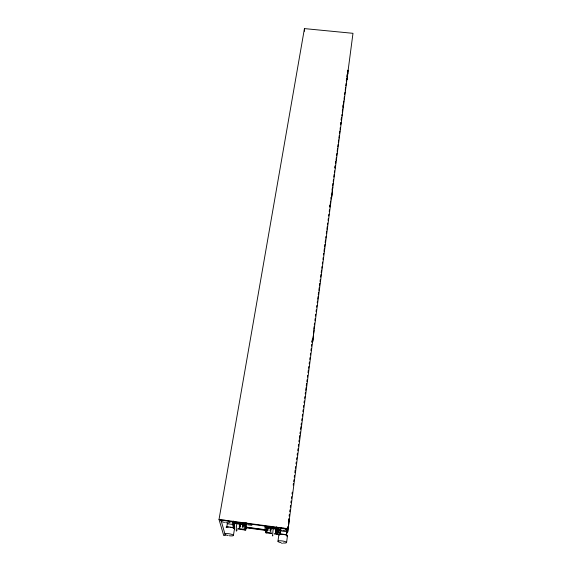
<?xml version="1.0" encoding="UTF-8"?>
<svg xmlns="http://www.w3.org/2000/svg" width="572" height="572" viewBox="0 0 572 572"><rect width="100%" height="100%" fill="white"/><g stroke="black" fill="none" stroke-linecap="round" stroke-linejoin="round"><path stroke-width="0.86" d="M304.397 31.26L304.447 28.6L352.981 33.319L287.68 532.053L287.03 531.967M239.79 524.338L239.847 525.046L240.111 524.245M243.965 525.103L243.951 525.954M312.105 341.784L312.198 339.868M265.058 526.433L265.115 525.933M312.112 341.534L312.691 341.606L312.82 339.103M313.964 330.394L312.691 341.606M234.255 523.065L234.284 524.302L234.677 522.958M331.095 197.576L331.638 197.333L332.782 187.23M332.153 188.696L332.046 190.219L332.561 190.276M331.638 197.333L331.853 194.316L331.331 194.258M268.089 528.628L268.204 527.334M346.611 79.751L347.118 79.465L348.162 70.27M242.678 524.274L242.657 525.904L242.835 525.561M347.483 72.73L347.619 71.057M347.118 79.465L347.39 76.147L346.911 76.097M266.638 527.413L266.845 528.943M271.114 528.013L271.071 529.236L271.271 528.421M276.047 528.671L275.99 529.901L276.176 529.079M277.842 528.914L277.777 530.137L278.049 528.771M268.068 527.842L268.032 530.473M270.313 528.142L270.17 531.038L270.699 528.414M266.881 531.045L266.909 530.551L266.802 531.095M270.942 528.206L270.806 531.838M275.883 528.871L275.632 532.732L276.398 528.549M245.552 523.273L245.409 525.797L245.974 523.144M246.603 523.244L246.568 523.923L246.632 523.065M233.662 526.826L233.655 527.477M234.742 527.155L234.792 526.791M277.856 532.761C278.199 530.623 277.57 534.856 277.921 532.711M287.494 526.683L286.415 534.906L279.858 534.019L280.516 529.157M329.722 206.478L329.951 204.712M334.856 167.532L335.085 165.758M335.435 163.099L335.671 161.333M340.576 124.153L340.805 122.379M341.155 119.727L341.391 117.954M342.328 110.875L342.557 109.102M342.907 106.449L343.143 104.676M346.296 80.774L346.525 79.007M346.875 76.348L347.132 74.417M347.461 71.9L347.683 70.227M286.558 535.549L287.144 531.123M288.538 520.499L288.774 518.732M289.125 516.073L289.353 514.307M289.704 511.647L289.94 509.881M290.29 507.221L290.526 505.455M290.869 502.795L291.105 501.029M291.455 498.369L291.691 496.603M292.042 493.943L292.271 492.177M293.207 485.092L293.436 483.326M293.672 481.552L293.901 479.786M294.251 477.127L294.487 475.361M294.837 472.701L295.188 470.048M295.417 468.275L295.652 466.509M296.003 463.849L296.239 462.083M296.589 459.423L296.818 457.657M297.168 454.997L297.404 453.231M297.755 450.572L297.983 448.805M298.334 446.146L298.57 444.38M298.92 441.72L299.149 439.954M299.385 438.181L299.735 435.528M299.964 433.755L300.2 431.982M300.55 429.329L300.901 426.676M301.129 424.903L301.365 423.13M301.716 420.477L301.952 418.704M302.302 416.051L302.531 414.278M302.881 411.625L303.117 409.852M303.467 407.2L303.696 405.426M304.047 402.774L304.283 401.001M304.633 398.348L304.862 396.575M305.212 393.922L305.448 392.149M305.677 390.383L306.027 387.723M306.263 385.957L306.613 383.297M306.849 381.531L307.078 379.758M307.429 377.105L307.664 375.332M308.015 372.679L308.365 370.02M308.594 368.254L308.83 366.48M309.18 363.828L309.409 362.055M309.759 359.402L309.995 357.629M310.346 354.976L310.575 353.203M310.925 350.55L311.161 348.777M311.511 346.124L311.74 344.351M311.976 342.585L312.212 340.812M313.728 329.308L314.078 326.648M314.307 324.882L314.543 323.108M314.893 320.456L315.122 318.683M315.472 316.03L315.708 314.257M316.059 311.604L316.287 309.831M316.638 307.178L316.874 305.405M317.224 302.752L317.46 300.979M317.689 299.206L318.039 296.553M318.275 294.78L318.625 292.128M318.854 290.354L319.205 287.702M319.441 285.928L319.791 283.276M320.02 281.503L320.256 279.737M320.606 277.077L320.956 274.424M321.185 272.651L321.535 269.998M321.771 268.225L322 266.459M322.351 263.799L322.587 262.033M322.937 259.373L323.173 257.607M323.516 254.948L323.752 253.181M323.988 251.408L324.338 248.756M324.567 246.982L324.917 244.33M325.153 242.557L325.504 239.904M325.733 238.131L325.968 236.365M326.319 233.705L326.669 231.052M326.898 229.279L327.248 226.626M327.484 224.853L327.72 223.087M328.063 220.427L328.299 218.661M328.65 216.001L328.886 214.235M329.236 211.576L329.465 209.81M329.815 207.15L330.051 205.384M330.28 203.611L330.63 200.958M330.866 199.185L331.095 197.412M332.611 185.907L332.961 183.255M333.197 181.481L333.433 179.708M333.783 177.055L334.127 174.403M334.363 172.63L334.599 170.856M334.949 168.204L335.178 166.431M335.528 163.778L335.764 162.005M335.993 160.239L336.343 157.579M336.579 155.813L336.929 153.153M337.158 151.387L337.509 148.727M337.745 146.961L338.095 144.301M338.331 142.535L338.674 139.875M338.91 138.109L339.26 135.45M339.496 133.684L339.847 131.024M340.075 129.258L340.311 127.484M340.662 124.832L340.891 123.059M341.241 120.406L341.591 117.746M341.827 115.98L342.056 114.207M342.292 112.441L342.642 109.781M342.871 108.015L343.221 105.355M343.457 103.589L343.808 100.929M344.044 99.163L344.387 96.504M344.623 94.737L344.973 92.078M345.209 90.312L345.56 87.652M345.788 85.886L346.139 83.226M346.375 81.46L346.725 78.8M287.68 532.053L289.132 520.992L289.125 519.376L288.474 519.283M286.579 542.549L287.459 535.85M265.701 530.945L265.623 531.803L265.708 531.431M274.124 533.941L277.72 534.42L278.442 529.121M278.943 529.314L278.6 531.488M277.949 541.305L278.864 534.613M280.173 533.79L280.409 532.017M276.49 526.798L276.612 534.269M267.095 528.785L266.588 532.303L271.578 532.975M266.909 531.181L267.288 528.528M244.816 523.022L244.752 523.909L244.909 523.173M245.724 522.994L245.638 524.152L245.846 523.187M232.425 521.364L232.368 522.243L232.504 521.7M237.988 529.079L245.695 530.115L246.797 523.087M233.426 535.371L234.513 528.728M233.562 521.042L233.283 522.736L234.684 528.635L233.583 528.485L232.153 522.586L244.566 524.245L245.695 530.115M233.576 525.997L233.283 527.763L230.037 527.327M226.684 527.477L227.427 523.073M304.447 28.6L219.019 519.455L223.738 535.578L225.347 535.399L220.999 520.163L219.019 519.455L287.845 528.678L285.993 528.871L220.999 520.163M347.411 73.559L347.883 73.609M282.346 543.393L281.638 543.257M288.488 520.906L289.132 520.992M247.669 524.774L251.859 525.332M287.659 530.501L287.001 530.408L287.03 532.124M233.44 523.401L243.565 524.76M266.123 527.784L276.29 529.15M227.313 523.723L232.997 524.488M278.535 530.601L286.829 531.71L286.772 528.378M245.524 527.048L265.544 529.736M245.574 527.312L265.572 530.001M245.51 527.706L265.551 530.394M277.749 532.039L280.359 532.389L280.216 529.157M226.784 526.883L228.407 527.105M237.845 528.435L244.466 529.329M274.91 533.419L276.569 533.647M271.636 533.604L265.551 532.782L264.922 526.976L277.384 528.65L277.72 534.42M243.436 524.095L244.594 529.965M266.052 527.127L266.659 532.932M272.88 535.556A9.03 0.422 -82.6 0 1 273.302 528.02M240.24 525.039A5.455 0.45 -82 0 1 239.396 527.849A5.455 0.45 -82 0 1 239.546 524.002M234.72 526.991A5.448 0.479 -81.9 0 1 234.627 523.337M237.094 529.736A9.009 0.772 -81.9 0 1 236.644 524.674M240.49 526.526A4.526 0.372 -82 0 1 240.247 524.638M243.071 525.253A4.526 0.365 -82 0 1 242.457 527.341A4.526 0.365 -82 0 1 242.478 524.939M283.097 528.199A4.612 1.087 8.2 0 1 286.336 529.729A4.612 1.087 8.2 0 1 282.804 530.273M281.617 530.144A4.612 1.087 8.2 0 1 277.205 528.406A4.612 1.087 8.2 0 1 281.917 527.992M227.763 520.906A4.59 1.073 9 0 1 230.001 522.451A4.59 1.073 9 0 1 225.697 522.636M224.524 522.436A4.59 1.073 9 0 1 221.071 520.742A4.59 1.073 9 0 1 225.475 520.427M279.372 535.185A4.34 0.994 8.2 0 1 280.509 534.076A4.34 0.994 8.2 0 1 286.043 534.877A4.34 0.994 8.2 0 1 286.801 536.257M281.016 542.685A4.361 0.972 8.2 0 1 278.814 540.862A4.361 0.972 8.2 0 1 285.886 541.884A4.361 0.972 8.2 0 1 283.24 543.007M226.083 527.255A4.326 0.987 8.9 0 1 229.043 526.969A4.326 0.987 8.9 0 1 233.204 527.834M233.905 528.142A4.326 0.987 8.9 0 1 234.384 528.971M228.114 535.542A4.34 0.958 8.9 0 1 225.783 533.64A4.34 0.958 8.9 0 1 232.983 534.891A4.34 0.958 8.9 0 1 229.222 535.735M245.738 528.943L245.939 527.734L245.738 528.943"/></g></svg>
